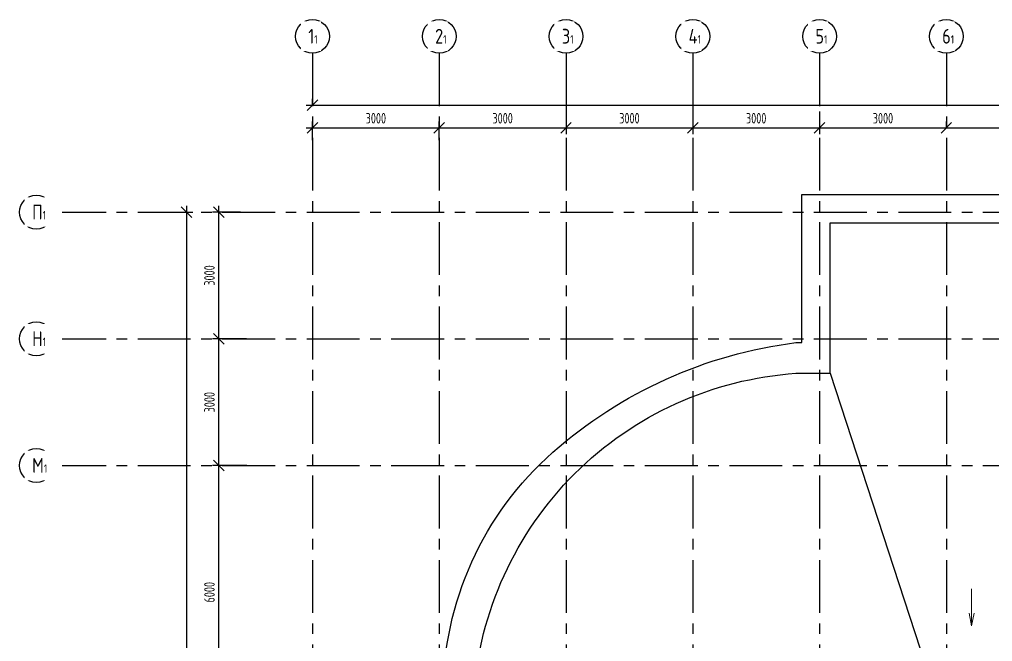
# Model space of a CAD drawing. Header units: millimetres. Extents: x -106726 to 8952771, y -150083 to 686385.
# Drawn here: x -13364 to 9663, y 665227 to 679957 of the extents above; entities that cross this region are included whole.
import ezdxf
from ezdxf import colors
from ezdxf.entities.mleader import LeaderData, LeaderLine
from ezdxf.math import Vec2, Vec3

# ---------------------------------------------------------------- set-up
doc = ezdxf.new("R2010")
doc.units = ezdxf.units.MM
doc.linetypes.add('CENTER', pattern=[2, 1.25, -0.25, 0.25, -0.25])
doc.layers.get('Defpoints').update_dxf_attribs({"color": 8})
doc.layers.add('АР_Оси размеры', color=164, linetype='Continuous', lineweight=9)
doc.layers.add('АР_тонкая линия', color=250, linetype='Continuous', lineweight=0)
doc.styles.add('ISOCPEUR', font='isocpeur.ttf', dxfattribs={"width": 0.7})
doc.styles.add('ГОСТ 2.304', font='isocpeur.ttf', dxfattribs={"width": 0.7})
doc.dimstyles.new('СПДС', dxfattribs={"dimscale": 100, "dimtxt": 2.5, "dimasz": 2.5, "dimexe": 1.5, "dimexo": 0, "dimgap": 1, "dimtad": 1, "dimdec": 0, "dimrnd": 1, "dimtxsty": 'ГОСТ 2.304', "dimblk": 'OBLIQUE', "dimcen": 2.5, "dimdle": 1.5, "dimadec": 0, "dimazin": 2, "dimtfac": 0.75, "dimtdec": 0, "dimtmove": 1, "dimatfit": 3, "dimfxl": 1, "dimtolj": 1, "dimarcsym": 1})

# ---------------------------------------------------------------- blocks, each defined once
blk = doc.blocks.new('_Oblique')
at = {"color": 8, "linetype": 'ByBlock', "lineweight": -2}
blk.add_line((-0.5, -0.5), (0.5, 0.5), dxfattribs=at)
blk = doc.blocks.new('*D630')
at = {"color": 8, "lineweight": -2, "ltscale": 100, "transparency": 16777216}
for p, q in [((-9469, 675395), (-9263, 675395)), ((-9413, 675545), (-9413, 628919)), ((-9469, 629069), (-9263, 629069))]:
    blk.add_line(p, q, dxfattribs=at)
at = {"layer": 'Defpoints', "color": 0, "ltscale": 100, "transparency": 16777216}
for p in [(-9469, 675395), (-9469, 629069), (-9413, 629069)]:
    blk.add_point(p, dxfattribs=at)
at = {"color": 8, "lineweight": -2, "ltscale": 100, "transparency": 16777216, "xscale": 250, "yscale": 250, "zscale": 250}
for p, rotation in [((-9413, 675395), 90), ((-9413, 629069), 270)]:
    blk.add_blockref('_Oblique', p, dxfattribs=dict(at, rotation=rotation))
at = {"color": 8, "ltscale": 100, "transparency": 16777216, "insert": (-9638, 652232), "char_height": 250, "attachment_point": 5, "rotation": 90, "style": 'ГОСТ 2.304'}
blk.add_mtext('\\A1;46326', dxfattribs=at)
blk = doc.blocks.new('*D83')
at = {"layer": 'Defpoints', "color": 0, "ltscale": 100, "transparency": 16777216}
for p in [(-2088, -8065), (-1428, -8065), (-1576, -14065)]:
    blk.add_point(p, dxfattribs=at)
at = {"layer": 'АР_Оси размеры', "color": 0, "lineweight": -2, "ltscale": 100, "transparency": 16777216}
for p, q in [((-2088, -14215), (-2088, -7915)), ((-1428, -8065), (-2238, -8065)), ((-1576, -14065), (-2238, -14065))]:
    blk.add_line(p, q, dxfattribs=at)
at = {"layer": 'АР_Оси размеры', "color": 0, "lineweight": -2, "ltscale": 100, "transparency": 16777216, "xscale": 250, "yscale": 250, "zscale": 250}
for p, rotation in [((-2088, -8065), 90), ((-2088, -14065), 270)]:
    blk.add_blockref('_Oblique', p, dxfattribs=dict(at, rotation=rotation))
at = {"layer": 'АР_Оси размеры', "color": 0, "ltscale": 100, "transparency": 16777216, "insert": (-2313, -11065), "char_height": 250, "attachment_point": 5, "rotation": 90, "style": 'ГОСТ 2.304'}
blk.add_mtext('\\A1;6000', dxfattribs=at)
blk = doc.blocks.new('*D84')
at = {"layer": 'Defpoints', "color": 0, "ltscale": 100, "transparency": 16777216}
for p in [(-2088, -5065), (-1576, -5065), (-1433, -8065)]:
    blk.add_point(p, dxfattribs=at)
at = {"layer": 'АР_Оси размеры', "color": 0, "lineweight": -2, "ltscale": 100, "transparency": 16777216}
for p, q in [((-1576, -5065), (-2238, -5065)), ((-2088, -8215), (-2088, -4915)), ((-1433, -8065), (-2238, -8065))]:
    blk.add_line(p, q, dxfattribs=at)
at = {"layer": 'АР_Оси размеры', "color": 0, "lineweight": -2, "ltscale": 100, "transparency": 16777216, "xscale": 250, "yscale": 250, "zscale": 250}
for p, rotation in [((-2088, -5065), 90), ((-2088, -8065), 270)]:
    blk.add_blockref('_Oblique', p, dxfattribs=dict(at, rotation=rotation))
at = {"layer": 'АР_Оси размеры', "color": 0, "ltscale": 100, "transparency": 16777216, "insert": (-2313, -6565), "char_height": 250, "attachment_point": 5, "rotation": 90, "style": 'ГОСТ 2.304'}
blk.add_mtext('\\A1;3000', dxfattribs=at)
blk = doc.blocks.new('*D85')
at = {"layer": 'Defpoints', "color": 0, "ltscale": 100, "transparency": 16777216}
for p in [(-2088, -2065), (-1576, -2065), (-1433, -5065)]:
    blk.add_point(p, dxfattribs=at)
at = {"layer": 'АР_Оси размеры', "color": 0, "lineweight": -2, "ltscale": 100, "transparency": 16777216}
for p, q in [((-1576, -2065), (-2238, -2065)), ((-2088, -5215), (-2088, -1915)), ((-1433, -5065), (-2238, -5065))]:
    blk.add_line(p, q, dxfattribs=at)
at = {"layer": 'АР_Оси размеры', "color": 0, "lineweight": -2, "ltscale": 100, "transparency": 16777216, "xscale": 250, "yscale": 250, "zscale": 250}
for p, rotation in [((-2088, -2065), 90), ((-2088, -5065), 270)]:
    blk.add_blockref('_Oblique', p, dxfattribs=dict(at, rotation=rotation))
at = {"layer": 'АР_Оси размеры', "color": 0, "ltscale": 100, "transparency": 16777216, "insert": (-2313, -3565), "char_height": 250, "attachment_point": 5, "rotation": 90, "style": 'ГОСТ 2.304'}
blk.add_mtext('\\A1;3000', dxfattribs=at)
blk = doc.blocks.new('*D86')
at = {"layer": 'Defpoints', "color": 0, "ltscale": 100, "transparency": 16777216}
for p in [(-2914, -2065), (-2914, -49980), (-2858, -49980)]:
    blk.add_point(p, dxfattribs=at)
at = {"layer": 'АР_Оси размеры', "color": 0, "lineweight": -2, "ltscale": 100, "transparency": 16777216}
for p, q in [((-2914, -2065), (-2708, -2065)), ((-2858, -1915), (-2858, -50130)), ((-2914, -49980), (-2708, -49980))]:
    blk.add_line(p, q, dxfattribs=at)
at = {"layer": 'АР_Оси размеры', "color": 0, "lineweight": -2, "ltscale": 100, "transparency": 16777216, "xscale": 250, "yscale": 250, "zscale": 250}
for p, rotation in [((-2858, -2065), 90), ((-2858, -49980), 270)]:
    blk.add_blockref('_Oblique', p, dxfattribs=dict(at, rotation=rotation))
at = {"layer": 'АР_Оси размеры', "color": 0, "ltscale": 100, "transparency": 16777216, "insert": (-3083, -26023), "char_height": 250, "attachment_point": 5, "rotation": 90, "style": 'ГОСТ 2.304'}
blk.add_mtext('\\A1;47915', dxfattribs=at)
blk = doc.blocks.new('*D99')
at = {"layer": 'Defpoints', "color": 0, "ltscale": 100, "transparency": 16777216}
for p in [(3125, -67), (125, -361), (3125, -361)]:
    blk.add_point(p, dxfattribs=at)
at = {"layer": 'АР_Оси размеры', "color": 0, "lineweight": -2, "ltscale": 100, "transparency": 16777216}
for p, q in [((125, -361), (125, 83)), ((3125, -361), (3125, 83)), ((-25, -67), (3275, -67))]:
    blk.add_line(p, q, dxfattribs=at)
at = {"layer": 'АР_Оси размеры', "color": 0, "lineweight": -2, "ltscale": 100, "transparency": 16777216, "xscale": 250, "yscale": 250, "zscale": 250, "rotation": 180}
blk.add_blockref('_Oblique', (125, -67), dxfattribs=at)
at = {"layer": 'АР_Оси размеры', "color": 0, "lineweight": -2, "ltscale": 100, "transparency": 16777216, "xscale": 250, "yscale": 250, "zscale": 250}
blk.add_blockref('_Oblique', (3125, -67), dxfattribs=at)
at = {"layer": 'АР_Оси размеры', "color": 0, "ltscale": 100, "transparency": 16777216, "insert": (1625, 158), "char_height": 250, "attachment_point": 5, "style": 'ГОСТ 2.304'}
blk.add_mtext('\\A1;3000', dxfattribs=at)
blk = doc.blocks.new('*D100')
at = {"layer": 'Defpoints', "color": 0, "ltscale": 100, "transparency": 16777216}
for p in [(6125, 466), (6125, -67), (3125, -361)]:
    blk.add_point(p, dxfattribs=at)
at = {"layer": 'АР_Оси размеры', "color": 0, "lineweight": -2, "ltscale": 100, "transparency": 16777216}
for p, q in [((6125, 466), (6125, -217)), ((3125, -361), (3125, 83)), ((2975, -67), (6275, -67))]:
    blk.add_line(p, q, dxfattribs=at)
at = {"layer": 'АР_Оси размеры', "color": 0, "lineweight": -2, "ltscale": 100, "transparency": 16777216, "xscale": 250, "yscale": 250, "zscale": 250, "rotation": 180}
blk.add_blockref('_Oblique', (3125, -67), dxfattribs=at)
at = {"layer": 'АР_Оси размеры', "color": 0, "lineweight": -2, "ltscale": 100, "transparency": 16777216, "xscale": 250, "yscale": 250, "zscale": 250}
blk.add_blockref('_Oblique', (6125, -67), dxfattribs=at)
at = {"layer": 'АР_Оси размеры', "color": 0, "ltscale": 100, "transparency": 16777216, "insert": (4625, 158), "char_height": 250, "attachment_point": 5, "style": 'ГОСТ 2.304'}
blk.add_mtext('\\A1;3000', dxfattribs=at)
blk = doc.blocks.new('*D101')
at = {"layer": 'Defpoints', "color": 0, "ltscale": 100, "transparency": 16777216}
for p in [(6125, 466), (9125, 520), (9125, -67)]:
    blk.add_point(p, dxfattribs=at)
at = {"layer": 'АР_Оси размеры', "color": 0, "lineweight": -2, "ltscale": 100, "transparency": 16777216}
for p, q in [((6125, 466), (6125, -217)), ((9125, 520), (9125, -217)), ((5975, -67), (9275, -67))]:
    blk.add_line(p, q, dxfattribs=at)
at = {"layer": 'АР_Оси размеры', "color": 0, "lineweight": -2, "ltscale": 100, "transparency": 16777216, "xscale": 250, "yscale": 250, "zscale": 250, "rotation": 180}
blk.add_blockref('_Oblique', (6125, -67), dxfattribs=at)
at = {"layer": 'АР_Оси размеры', "color": 0, "lineweight": -2, "ltscale": 100, "transparency": 16777216, "xscale": 250, "yscale": 250, "zscale": 250}
blk.add_blockref('_Oblique', (9125, -67), dxfattribs=at)
at = {"layer": 'АР_Оси размеры', "color": 0, "ltscale": 100, "transparency": 16777216, "insert": (7625, 158), "char_height": 250, "attachment_point": 5, "style": 'ГОСТ 2.304'}
blk.add_mtext('\\A1;3000', dxfattribs=at)
blk = doc.blocks.new('*D102')
at = {"layer": 'Defpoints', "color": 0, "ltscale": 100, "transparency": 16777216}
for p in [(9125, 520), (12125, 315), (12125, -67)]:
    blk.add_point(p, dxfattribs=at)
at = {"layer": 'АР_Оси размеры', "color": 0, "lineweight": -2, "ltscale": 100, "transparency": 16777216}
for p, q in [((9125, 520), (9125, -217)), ((12125, 315), (12125, -217)), ((8975, -67), (12275, -67))]:
    blk.add_line(p, q, dxfattribs=at)
at = {"layer": 'АР_Оси размеры', "color": 0, "lineweight": -2, "ltscale": 100, "transparency": 16777216, "xscale": 250, "yscale": 250, "zscale": 250, "rotation": 180}
blk.add_blockref('_Oblique', (9125, -67), dxfattribs=at)
at = {"layer": 'АР_Оси размеры', "color": 0, "lineweight": -2, "ltscale": 100, "transparency": 16777216, "xscale": 250, "yscale": 250, "zscale": 250}
blk.add_blockref('_Oblique', (12125, -67), dxfattribs=at)
at = {"layer": 'АР_Оси размеры', "color": 0, "ltscale": 100, "transparency": 16777216, "insert": (10625, 158), "char_height": 250, "attachment_point": 5, "style": 'ГОСТ 2.304'}
blk.add_mtext('\\A1;3000', dxfattribs=at)
blk = doc.blocks.new('*D103')
at = {"layer": 'Defpoints', "color": 0, "ltscale": 100, "transparency": 16777216}
for p in [(12125, 315), (15125, -67), (15125, -67)]:
    blk.add_point(p, dxfattribs=at)
at = {"layer": 'АР_Оси размеры', "color": 0, "lineweight": -2, "ltscale": 100, "transparency": 16777216}
for p, q in [((12125, 315), (12125, -217)), ((15125, -67), (15125, 83)), ((11975, -67), (15275, -67))]:
    blk.add_line(p, q, dxfattribs=at)
at = {"layer": 'АР_Оси размеры', "color": 0, "lineweight": -2, "ltscale": 100, "transparency": 16777216, "xscale": 250, "yscale": 250, "zscale": 250, "rotation": 180}
blk.add_blockref('_Oblique', (12125, -67), dxfattribs=at)
at = {"layer": 'АР_Оси размеры', "color": 0, "lineweight": -2, "ltscale": 100, "transparency": 16777216, "xscale": 250, "yscale": 250, "zscale": 250}
blk.add_blockref('_Oblique', (15125, -67), dxfattribs=at)
at = {"layer": 'АР_Оси размеры', "color": 0, "ltscale": 100, "transparency": 16777216, "insert": (13625, 158), "char_height": 250, "attachment_point": 5, "style": 'ГОСТ 2.304'}
blk.add_mtext('\\A1;3000', dxfattribs=at)
blk = doc.blocks.new('*D104')
at = {"layer": 'Defpoints', "color": 0, "ltscale": 100, "transparency": 16777216}
for p in [(18125, 315), (15125, -67), (18125, -67)]:
    blk.add_point(p, dxfattribs=at)
at = {"layer": 'АР_Оси размеры', "color": 0, "lineweight": -2, "ltscale": 100, "transparency": 16777216}
for p, q in [((18125, 315), (18125, -217)), ((15125, -67), (15125, 83)), ((14975, -67), (18275, -67))]:
    blk.add_line(p, q, dxfattribs=at)
at = {"layer": 'АР_Оси размеры', "color": 0, "lineweight": -2, "ltscale": 100, "transparency": 16777216, "xscale": 250, "yscale": 250, "zscale": 250, "rotation": 180}
blk.add_blockref('_Oblique', (15125, -67), dxfattribs=at)
at = {"layer": 'АР_Оси размеры', "color": 0, "lineweight": -2, "ltscale": 100, "transparency": 16777216, "xscale": 250, "yscale": 250, "zscale": 250}
blk.add_blockref('_Oblique', (18125, -67), dxfattribs=at)
at = {"layer": 'АР_Оси размеры', "color": 0, "ltscale": 100, "transparency": 16777216, "insert": (16625, 158), "char_height": 250, "attachment_point": 5, "style": 'ГОСТ 2.304'}
blk.add_mtext('\\A1;3000', dxfattribs=at)
blk = doc.blocks.new('*D116')
at = {"layer": 'Defpoints', "color": 0, "ltscale": 100, "transparency": 16777216}
for p in [(125, 466), (63635, 466), (63635, 466)]:
    blk.add_point(p, dxfattribs=at)
at = {"layer": 'АР_Оси размеры', "color": 0, "lineweight": -2, "ltscale": 100, "transparency": 16777216}
for p, q in [((-25, 466), (63785, 466)), ((125, 466), (125, 616)), ((63635, 466), (63635, 616))]:
    blk.add_line(p, q, dxfattribs=at)
at = {"layer": 'АР_Оси размеры', "color": 0, "lineweight": -2, "ltscale": 100, "transparency": 16777216, "xscale": 250, "yscale": 250, "zscale": 250, "rotation": 180}
blk.add_blockref('_Oblique', (125, 466), dxfattribs=at)
at = {"layer": 'АР_Оси размеры', "color": 0, "lineweight": -2, "ltscale": 100, "transparency": 16777216, "xscale": 250, "yscale": 250, "zscale": 250}
blk.add_blockref('_Oblique', (63635, 466), dxfattribs=at)
at = {"layer": 'АР_Оси размеры', "color": 0, "ltscale": 100, "transparency": 16777216, "insert": (31880, 691), "char_height": 250, "attachment_point": 5, "style": 'ГОСТ 2.304'}
blk.add_mtext('\\A1;63510', dxfattribs=at)
blk = doc.blocks.new('A$C6f2de472')
at = {"layer": 'АР_тонкая линия', "color": 8, "ltscale": 100}
for p, q in [((55, -75), (55, -577)), ((55, -577), (21, -407)), ((21, -407), (55, -577)), ((55, -577), (92, -404))]:
    blk.add_line(p, q, dxfattribs=at)
blk = doc.blocks.new('_DotSmall')
at = {"color": 8, "linetype": 'ByBlock', "const_width": 0.5}
blk.add_lwpolyline([(-0.0625, 0, 1), (0.0625, 0, 1)], format="xyb", close=True, dxfattribs=at)
blk = doc.blocks.new('A$C2a493afe')
at = {"layer": 'АР_Оси размеры', "color": 8, "ltscale": 100}
for base, p1, p2, picture, middle in [((63635, 466.4), (125, 466.4), (63635, 466.4), '*D116', (31880, 691.4)), ((6125, -67.3), (3125, -361.1), (6125, 466.4), '*D100', (4625, 157.7)), ((9125, -67.3), (6125, 466.4), (9125, 520.5), '*D101', (7625, 157.7)), ((12125, -67.3), (9125, 520.5), (12125, 314.8), '*D102', (10625, 157.7)), ((3125, -67.3), (125, -361.1), (3125, -361.1), '*D99', (1625, 157.7)), ((15125, -67.3), (12125, 314.8), (15125, -67.3), '*D103', (13625, 157.7)), ((18125, -67.3), (15125, -67.3), (18125, 314.8), '*D104', (16625, 157.7))]:
    dim = blk.add_linear_dim(base=base, p1=p1, p2=p2, dimstyle='СПДС', override={"dimclrd": 8, "dimclre": 8, "dimclrt": 8}, dxfattribs=at)
    dim.commit()
    dim.dimension.update_dxf_attribs({"geometry": picture, "text_midpoint": middle})
for base, p1, p2, picture, middle in [((-2858.2, -49980.1), (-2914.1, -2065.1), (-2914.1, -49980.1), '*D86', (-3083.2, -26022.6)), ((-2087.7, -2065.1), (-1433.4, -5065.1), (-1576.4, -2065.1), '*D85', (-2312.7, -3565.1)), ((-2087.7, -5065.1), (-1433.4, -8065.1), (-1576.4, -5065.1), '*D84', (-2312.7, -6565.1)), ((-2087.7, -8065.1), (-1576.4, -14065.1), (-1428.2, -8065.1), '*D83', (-2312.7, -11065.1))]:
    dim = blk.add_linear_dim(base=base, p1=p1, p2=p2, angle=90, dimstyle='СПДС', override={"dimclrd": 8, "dimclre": 8, "dimclrt": 8}, dxfattribs=at)
    dim.commit()
    dim.dimension.update_dxf_attribs({"geometry": picture, "text_midpoint": middle})

msp = doc.modelspace()

# ---------------------------------------------------------------- linework, layer by layer
at = {"linetype": 'CENTER', "ltscale": 1000}
for p, q in [((-6428.8, 679157.5), (-6428.8, 624538.4)), ((-3428.8, 679157.5), (-3428.8, 624538.4)), ((-428.8, 679157.5), (-428.8, 624538.4)), ((2571.2, 679157.5), (2571.2, 624538.4)), ((5571.2, 679157.5), (5571.2, 624538.4)), ((8571.2, 679157.5), (8571.2, 624538.4)), ((-12563.8, 675395), (70614.6, 675395)), ((-12563.8, 672395), (70614.6, 672395)), ((-12563.8, 669395), (70614.6, 669395))]:
    msp.add_line(p, q, dxfattribs=at)
at = {"ltscale": 100}
for points in [[(5149.9, 675815), (14989.9, 675815), (14989.9, 672815), (23149.9, 672815), (23149.9, 676325), (31490.5, 676325), (31489.9, 672815), (57499.9, 672815)], [(5819.9, 671578.3), (8569.9, 663145)]]:
    msp.add_lwpolyline(points, dxfattribs=at)
for points in [[(-910.2, 626680), (-910.2, 650975), (-6850.1, 650975), (-6850.1, 663815), (-3340.3, 663815), (-3340.3, 663955, -0.2153269), (-741.4, 669709.9, -0.1503938), (5009.9, 672305.2), (5149.9, 672305.2), (5149.9, 675815)], [(-110.2, 627480), (-110.2, 651645), (-6180.1, 651645), (-6180.1, 663145), (-2612.8, 663145), (-2613, 663960, -0.1810559), (-230.1, 669195, -0.1811806), (5009.3, 671578.3), (5819.9, 671578.3), (5819.9, 675145), (14319.9, 675145), (14319.9, 672145), (23819.9, 672145), (23819.9, 675655), (30820.2, 675655), (30819.7, 672144.8), (56829.9, 672144.9)]]:
    msp.add_lwpolyline(points, format="xyb", dxfattribs=at)
at = {"ltscale": 0.5}
for centre in [(-6428.8, 679557.5), (-3428.8, 679557.5), (-428.8, 679557.5), (2571.2, 679557.5), (5571.2, 679557.5), (8571.2, 679557.5), (-12963.8, 675395), (-12963.8, 672395), (-12963.8, 669395)]:
    msp.add_circle(centre, 400, dxfattribs=at)

# ---------------------------------------------------------------- block references
at = {"ltscale": 100}
msp.add_blockref('A$C2a493afe', (-6555.1, 677460.1), dxfattribs=at)
at = {"ltscale": 100, "xscale": 1.754367527776944, "yscale": 1.754367527776944, "zscale": 1.754367527776944}
msp.add_blockref('A$C6f2de472', (9070.1, 666610.3), dxfattribs=at)

# ---------------------------------------------------------------- dimensions: what is measured, and where the dimension line sits
at = {"ltscale": 100}
dim = msp.add_linear_dim(base=(-9413.3, 629069.4), p1=(-9469.1, 675395), p2=(-9469.1, 629069.4), angle=90, dimstyle='СПДС', override={"dimclrd": 8, "dimclre": 8, "dimclrt": 8}, dxfattribs=at)
dim.commit()
dim.dimension.update_dxf_attribs({"geometry": '*D630', "text_midpoint": (-9638.3, 652232.2)})

# ---------------------------------------------------------------- leaders
ml = msp.add_multileader_mtext('Standard')
ml.set_content('+13,200', color=8, style='ISOCPEUR')
ml.set_leader_properties(color=8, linetype='Continuous', lineweight=-1)
ml.set_arrow_properties(name='DOTSMALL')
ml.build(insert=Vec2(0, 0))
ml.multileader.update_dxf_attribs({"has_text_frame": 1, "text_left_attachment_type": 4, "text_right_attachment_type": 4, "dogleg_length": 100, "arrow_head_size": 180})
ctx = ml.context
ctx.base_point, ctx.char_height, ctx.arrow_head_size, ctx.landing_gap_size, ctx.plane_origin = Vec3(29236.5, 674490.5), 250, 180, 50, Vec3(27075.3, 673899.3)
ctx.left_attachment, ctx.right_attachment = 4, 4
notes = []
notes.append((ctx, [(0, (0, 0, 0), (0, 0), (1, 0), 1, [])]))
ctx.mtext.insert, ctx.mtext.width, ctx.mtext.line_spacing_style, ctx.mtext.flow_direction = Vec3(29286.5, 674823.8), 852.697, 2, 5
ml = msp.add_multileader_mtext('Standard')
ml.set_content('+11,550', color=8, style='ISOCPEUR')
ml.set_leader_properties(color=8, linetype='Continuous', lineweight=-1)
ml.set_arrow_properties(name='DOTSMALL')
ml.build(insert=Vec2(0, 0))
ml.multileader.update_dxf_attribs({"has_text_frame": 1, "text_left_attachment_type": 4, "text_right_attachment_type": 4, "dogleg_length": 100, "arrow_head_size": 180})
ctx = ml.context
ctx.base_point, ctx.char_height, ctx.arrow_head_size, ctx.landing_gap_size, ctx.plane_origin = Vec3(24236.5, 673745.5), 250, 180, 50, Vec3(22075.3, 673154.3)
ctx.left_attachment, ctx.right_attachment = 4, 4
notes.append((ctx, [(0, (0, 0, 0), (0, 0), (1, 0), 1, [])]))
ctx.mtext.insert, ctx.mtext.width, ctx.mtext.line_spacing_style, ctx.mtext.flow_direction = Vec3(24286.5, 674078.8), 852.697, 2, 5
for ctx, leaders in notes:
    for number, flags, end, landing, length, lines in leaders:
        leader = LeaderData()
        leader.index, (leader.has_last_leader_line, leader.has_dogleg_vector, leader.attachment_direction) = number, flags
        leader.last_leader_point, leader.dogleg_vector, leader.dogleg_length = Vec3(end), Vec3(landing), length
        for number, points, colour, breaks in lines:
            line = LeaderLine()
            line.index, line.vertices, line.color, line.breaks = number, Vec3.list(points), colors.encode_raw_color(colour), breaks
            leader.lines.append(line)
        ctx.leaders.append(leader)

# ---------------------------------------------------------------- next in the draw order: texts
at = {"char_height": 350, "attachment_point": 1, "line_spacing_factor": 1.149209, "style": 'ГОСТ 2.304', "bg_fill": 2}
for s, insert, width in [('{\\W0.8;1\\H0.57143x;1}', (-6528.6, 679735.2), 123.867), ('{\\W0.8;2\\H0.57143x;1}', (-3528.6, 679735.2), 123.867), ('{\\W0.8;3\\H0.57143x;1}', (-528.6, 679735.2), 123.867), ('{\\W0.8;4\\H0.57143x;1}', (2471.4, 679735.2), 123.867), ('{\\W0.8;5\\H0.57143x;1}', (5471.4, 679735.2), 123.867), ('{\\W0.8;6\\H0.57143x;1}', (8471.4, 679735.2), 123.867), ('{\\W0.8;П\\H0.57143x;1}', (-13063.6, 675572.8), 528.82), ('{\\W0.8;Н\\H0.57143x;1}', (-13063.6, 672572.8), 528.82), ('{\\W0.8;М\\H0.57143x;1}', (-13063.6, 669572.8), 528.82)]:
    msp.add_mtext(s, dxfattribs=dict(at, insert=insert, width=width))

doc.saveas('drawing.dxf')
